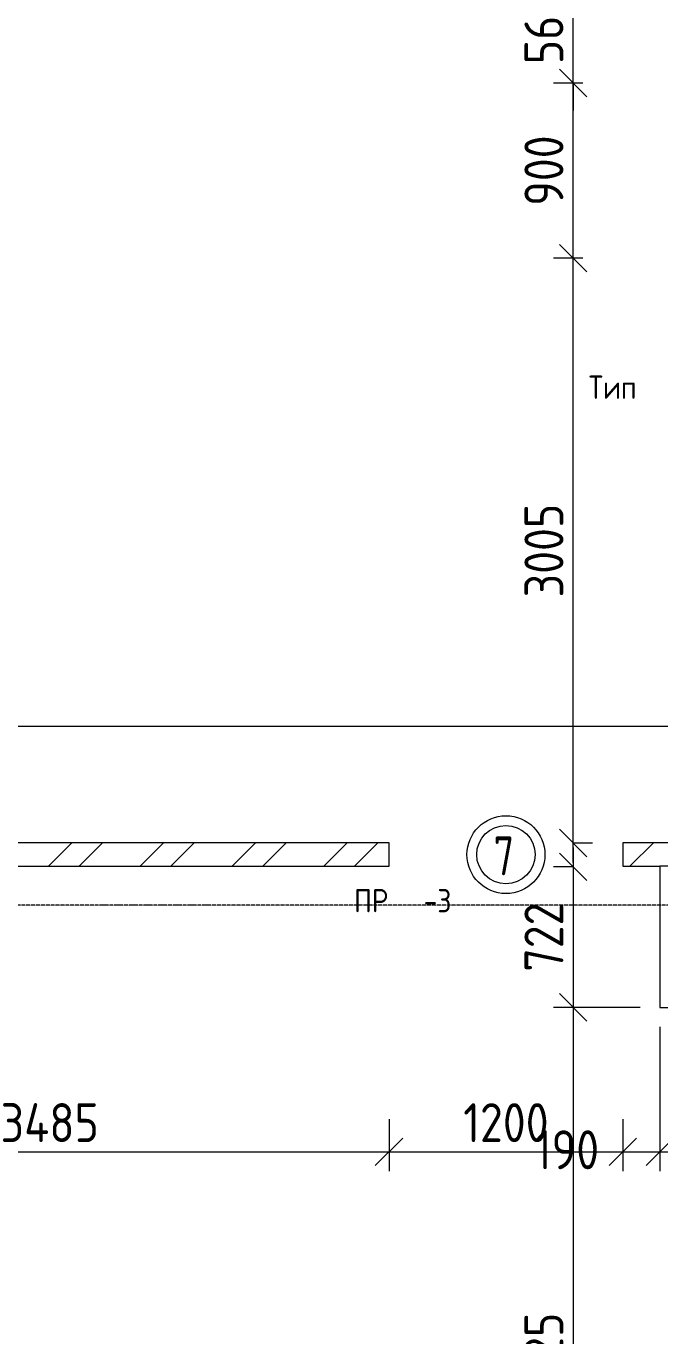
# Model space of a CAD drawing. Header units: millimetres. Extents: x -60946 to 138510, y -262288 to 24501.
# Drawn here: x 36022 to 39275, y 1192 to 7922 of the extents above; entities that cross this region are included whole.
import ezdxf

# ---------------------------------------------------------------- set-up
doc = ezdxf.new("R2010")
doc.units = ezdxf.units.MM
doc.linetypes.add('ADSK_Линия сетки', pattern=[25, 20, -2.5, 0, -2.5])
for name, color, linetype, lineweight in [('0) 1 вып перегородка', 7, 'Continuous', 60), ('Марки', 7, 'Continuous', 20), ('Марки дверей', 7, 'Continuous', 20), ('Оси', 7, 'Continuous', 9), ('Размеры', 7, 'Continuous', 9), ('Стены внутренние', 7, 'Continuous', 18), ('Стены штриховка', 7, 'Continuous', 9)]:
    doc.layers.add(name, color=color, linetype=linetype, lineweight=lineweight)
doc.styles.add('GOST Common_3', font='', dxfattribs={"width": 0.9, "height": 200})
doc.styles.add('GOST Common_9', font='', dxfattribs={"width": 0.9, "height": 120})
doc.styles.add('GOST Common_B', font='', dxfattribs={"width": 0.8, "height": 200})
doc.styles.get('GOST Common_3').set_extended_font_data('GOST Common')
doc.styles.get('GOST Common_9').set_extended_font_data('GOST Common')
doc.styles.get('GOST Common_B').set_extended_font_data('GOST Common', bold=True)
doc.dimstyles.new('ADSK_Основной_2_0_1', dxfattribs={"dimscale": 304.8, "dimtxt": 201.142999, "dimasz": 0.463911, "dimexe": 0.328084, "dimexo": 0.328084, "dimgap": 0.164042, "dimtad": 1, "dimdec": 3, "dimrnd": 0.001, "dimdsep": 46, "dimtxsty": 'GOST Common_3', "dimblk1": 'OBLIQUE', "dimblk2": 'OBLIQUE', "dimsah": 1, "dimcen": 0.09, "dimdle": 0.328084, "dimazin": 2, "dimtfac": 1, "dimtdec": 4, "dimtix": 1, "dimtmove": 1, "dimatfit": 3, "dimfxl": 1, "dimtvp": 1, "dimtolj": 1, "dimtzin": 0, "dimlwd": 20, "dimlwe": 20, "dimarcsym": 2})
doc.dimstyles.new('ADSK_Основной_2_0_2', dxfattribs={"dimscale": 304.8, "dimtxt": 201.142999, "dimasz": 0.463911, "dimexe": 0.328084, "dimexo": 0.328084, "dimgap": 0.164042, "dimtad": 1, "dimdec": 3, "dimrnd": 0.001, "dimdsep": 46, "dimtxsty": 'GOST Common_3', "dimblk1": 'OBLIQUE', "dimblk2": 'OBLIQUE', "dimsah": 1, "dimcen": 0.09, "dimdle": 0.328084, "dimazin": 2, "dimtfac": 1, "dimtdec": 4, "dimtix": 1, "dimtmove": 0, "dimatfit": 3, "dimfxl": 1, "dimtvp": 1, "dimtolj": 1, "dimtzin": 0, "dimlwd": 20, "dimlwe": 20, "dimarcsym": 2})

# ---------------------------------------------------------------- blocks, each defined once
blk = doc.blocks.new('М_двери1 - Марка экземпляра 2-3719212-Кладочный план подвала')
at = {"layer": 'Марки дверей'}
for radius in [2, 1.5]:
    blk.add_circle((0, 0), radius, dxfattribs=at)
blk = doc.blocks.new('_Oblique')
at = {"color": 0, "linetype": 'ByBlock', "lineweight": -2}
blk.add_line((-0.5, -0.5), (0.5, 0.5), dxfattribs=at)
blk = doc.blocks.new('DIMBLOCK458-Кладочный план подвала')
at = {"layer": 'Defpoints', "color": 0, "transparency": 16777216}
for p in [(34400, 2880), (37885, 2405), (37885, 2137.8)]:
    blk.add_point(p, dxfattribs=at)
at = {"layer": 'Размеры', "color": 0, "lineweight": 20, "transparency": 16777216}
for p, q in [((34400, 2780), (34400, 2037.8)), ((37885, 2305), (37885, 2037.8)), ((34300, 2137.8), (37985, 2137.8))]:
    blk.add_line(p, q, dxfattribs=at)
at = {"layer": 'Размеры', "color": 0, "lineweight": 20, "transparency": 16777216, "xscale": 141.4, "yscale": 141.4, "zscale": 141.4, "rotation": 180}
blk.add_blockref('_Oblique', (34400, 2137.8), dxfattribs=at)
at = {"layer": 'Размеры', "color": 0, "lineweight": 20, "transparency": 16777216, "xscale": 141.4, "yscale": 141.4, "zscale": 141.4}
blk.add_blockref('_Oblique', (37885, 2137.8), dxfattribs=at)
at = {"layer": 'Размеры', "color": 0, "lineweight": 9, "transparency": 16777216, "insert": (36142.5, 2287.8), "char_height": 200, "width": 625.93, "attachment_point": 5, "style": 'GOST Common_3'}
blk.add_mtext('\\A1;3485', dxfattribs=at)
blk = doc.blocks.new('DIMBLOCK459-Кладочный план подвала')
at = {"layer": 'Defpoints', "color": 0, "transparency": 16777216}
for p in [(37885, 2405), (39085, 2405), (39085, 2137.8)]:
    blk.add_point(p, dxfattribs=at)
at = {"layer": 'Размеры', "color": 0, "lineweight": 20, "transparency": 16777216}
for p, q in [((37885, 2305), (37885, 2037.8)), ((39085, 2305), (39085, 2037.8)), ((37785, 2137.8), (39185, 2137.8))]:
    blk.add_line(p, q, dxfattribs=at)
at = {"layer": 'Размеры', "color": 0, "lineweight": 20, "transparency": 16777216, "xscale": 141.4, "yscale": 141.4, "zscale": 141.4, "rotation": 180}
blk.add_blockref('_Oblique', (37885, 2137.8), dxfattribs=at)
at = {"layer": 'Размеры', "color": 0, "lineweight": 20, "transparency": 16777216, "xscale": 141.4, "yscale": 141.4, "zscale": 141.4}
blk.add_blockref('_Oblique', (39085, 2137.8), dxfattribs=at)
at = {"layer": 'Размеры', "color": 0, "lineweight": 9, "transparency": 16777216, "insert": (38485, 2287.8), "char_height": 200, "width": 560.473, "attachment_point": 5, "style": 'GOST Common_3'}
blk.add_mtext('\\A1;1200', dxfattribs=at)
blk = doc.blocks.new('DIMBLOCK460-Кладочный план подвала')
at = {"layer": 'Defpoints', "color": 0, "transparency": 16777216}
for p in [(39275, 2880), (39085, 2405), (39275, 2137.8)]:
    blk.add_point(p, dxfattribs=at)
at = {"layer": 'Размеры', "color": 0, "lineweight": 20, "transparency": 16777216}
for p, q in [((39275, 2780), (39275, 2037.8)), ((39085, 2305), (39085, 2037.8)), ((38985, 2137.8), (39375, 2137.8))]:
    blk.add_line(p, q, dxfattribs=at)
at = {"layer": 'Размеры', "color": 0, "lineweight": 20, "transparency": 16777216, "xscale": 141.4, "yscale": 141.4, "zscale": 141.4, "rotation": 180}
blk.add_blockref('_Oblique', (39085, 2137.8), dxfattribs=at)
at = {"layer": 'Размеры', "color": 0, "lineweight": 20, "transparency": 16777216, "xscale": 141.4, "yscale": 141.4, "zscale": 141.4}
blk.add_blockref('_Oblique', (39275, 2137.8), dxfattribs=at)
at = {"layer": 'Размеры', "color": 0, "lineweight": 9, "transparency": 16777216, "insert": (38633.5, 2248.2), "char_height": 200, "width": 409.104, "attachment_point": 1, "line_spacing_factor": 1.022761, "style": 'GOST Common_3'}
blk.add_mtext('\\A1;190', dxfattribs=at)
blk = doc.blocks.new('DIMBLOCK461-Кладочный план подвала')
at = {"layer": 'Defpoints', "color": 0, "transparency": 16777216}
for p in [(39275, 2880), (40050, 2880), (40050, 2137.8)]:
    blk.add_point(p, dxfattribs=at)
at = {"layer": 'Размеры', "color": 0, "lineweight": 20, "transparency": 16777216}
for p, q in [((39275, 2780), (39275, 2037.8)), ((40050, 2780), (40050, 2037.8)), ((39175, 2137.8), (40150, 2137.8))]:
    blk.add_line(p, q, dxfattribs=at)
at = {"layer": 'Размеры', "color": 0, "lineweight": 20, "transparency": 16777216, "xscale": 141.4, "yscale": 141.4, "zscale": 141.4, "rotation": 180}
blk.add_blockref('_Oblique', (39275, 2137.8), dxfattribs=at)
at = {"layer": 'Размеры', "color": 0, "lineweight": 20, "transparency": 16777216, "xscale": 141.4, "yscale": 141.4, "zscale": 141.4}
blk.add_blockref('_Oblique', (40050, 2137.8), dxfattribs=at)
at = {"layer": 'Размеры', "color": 0, "lineweight": 9, "transparency": 16777216, "insert": (39662.5, 2287.8), "char_height": 200, "width": 454.106, "attachment_point": 5, "style": 'GOST Common_3'}
blk.add_mtext('\\A1;775', dxfattribs=at)
blk = doc.blocks.new('DIMBLOCK465-Кладочный план подвала')
at = {"layer": 'Defpoints', "color": 0, "transparency": 16777216}
for p in [(38830, 6730), (38980, 6730), (38730, 3725)]:
    blk.add_point(p, dxfattribs=at)
at = {"layer": 'Размеры', "color": 0, "lineweight": 20, "transparency": 16777216}
for p, q in [((38830, 3625), (38830, 6830)), ((38880, 6730), (38730, 6730)), ((38830, 3725), (38930, 3725))]:
    blk.add_line(p, q, dxfattribs=at)
at = {"layer": 'Размеры', "color": 0, "lineweight": 20, "transparency": 16777216, "xscale": 141.4, "yscale": 141.4, "zscale": 141.4}
for p, rotation in [((38830, 6730), 90), ((38830, 3725), 270)]:
    blk.add_blockref('_Oblique', p, dxfattribs=dict(at, rotation=rotation))
at = {"layer": 'Размеры', "color": 0, "lineweight": 9, "transparency": 16777216, "insert": (38680, 5227.5), "char_height": 200, "width": 605.475, "attachment_point": 5, "rotation": 90, "style": 'GOST Common_3'}
blk.add_mtext('\\A1;3005', dxfattribs=at)
blk = doc.blocks.new('DIMBLOCK466-Кладочный план подвала')
at = {"layer": 'Defpoints', "color": 0, "transparency": 16777216}
for p in [(38830, 7630), (38980, 7630), (38980, 6730)]:
    blk.add_point(p, dxfattribs=at)
at = {"layer": 'Размеры', "color": 0, "lineweight": 20, "transparency": 16777216}
for p, q in [((38830, 6630), (38830, 7730)), ((38880, 7630), (38730, 7630)), ((38880, 6730), (38730, 6730))]:
    blk.add_line(p, q, dxfattribs=at)
at = {"layer": 'Размеры', "color": 0, "lineweight": 20, "transparency": 16777216, "xscale": 141.4, "yscale": 141.4, "zscale": 141.4}
for p, rotation in [((38830, 7630), 90), ((38830, 6730), 270)]:
    blk.add_blockref('_Oblique', p, dxfattribs=dict(at, rotation=rotation))
at = {"layer": 'Размеры', "color": 0, "lineweight": 9, "transparency": 16777216, "insert": (38680, 7180), "char_height": 200, "width": 454.106, "attachment_point": 5, "rotation": 90, "style": 'GOST Common_3'}
blk.add_mtext('\\A1;900', dxfattribs=at)
blk = doc.blocks.new('DIMBLOCK467-Кладочный план подвала')
at = {"layer": 'Defpoints', "color": 0, "transparency": 16777216}
for p in [(38830, 8190), (38980, 8190), (38980, 7630)]:
    blk.add_point(p, dxfattribs=at)
at = {"layer": 'Размеры', "color": 0, "lineweight": 20, "transparency": 16777216}
for p, q in [((38830, 8190), (38830, 8331.4)), ((38880, 8190), (38730, 8190)), ((38830, 7630), (38830, 8190)), ((38880, 7630), (38730, 7630)), ((38830, 7630), (38830, 7488.6))]:
    blk.add_line(p, q, dxfattribs=at)
at = {"layer": 'Размеры', "color": 0, "lineweight": 20, "transparency": 16777216, "xscale": 141.4, "yscale": 141.4, "zscale": 141.4}
for p, rotation in [((38830, 8190), 270), ((38830, 7630), 90)]:
    blk.add_blockref('_Oblique', p, dxfattribs=dict(at, rotation=rotation))
at = {"layer": 'Размеры', "color": 0, "lineweight": 9, "transparency": 16777216, "insert": (38680, 7910), "char_height": 200, "width": 454.106, "attachment_point": 5, "rotation": 90, "style": 'GOST Common_3'}
blk.add_mtext('\\A1;560', dxfattribs=at)
blk = doc.blocks.new('DIMBLOCK470-Кладочный план подвала')
at = {"layer": 'Defpoints', "color": 0, "transparency": 16777216}
for p in [(38930, 3602), (38830, 2880), (39275, 2880)]:
    blk.add_point(p, dxfattribs=at)
at = {"layer": 'Размеры', "color": 0, "lineweight": 20, "transparency": 16777216}
for p, q in [((38830, 3702), (38830, 2780)), ((38830, 3602), (38730, 3602)), ((39175, 2880), (38730, 2880))]:
    blk.add_line(p, q, dxfattribs=at)
at = {"layer": 'Размеры', "color": 0, "lineweight": 20, "transparency": 16777216, "xscale": 141.4, "yscale": 141.4, "zscale": 141.4}
for p, rotation in [((38830, 3602), 90), ((38830, 2880), 270)]:
    blk.add_blockref('_Oblique', p, dxfattribs=dict(at, rotation=rotation))
at = {"layer": 'Размеры', "color": 0, "lineweight": 9, "transparency": 16777216, "insert": (38680, 3241), "char_height": 200, "width": 454.106, "attachment_point": 5, "rotation": 90, "style": 'GOST Common_3'}
blk.add_mtext('\\A1;722', dxfattribs=at)
blk = doc.blocks.new('DIMBLOCK471-Кладочный план подвала')
at = {"layer": 'Defpoints', "color": 0, "transparency": 16777216}
for p in [(39275, 2880), (38830, -745), (39275, -745)]:
    blk.add_point(p, dxfattribs=at)
at = {"layer": 'Размеры', "color": 0, "lineweight": 20, "transparency": 16777216}
for p, q in [((38830, 2980), (38830, -845)), ((39175, 2880), (38730, 2880)), ((39175, -745), (38730, -745))]:
    blk.add_line(p, q, dxfattribs=at)
at = {"layer": 'Размеры', "color": 0, "lineweight": 20, "transparency": 16777216, "xscale": 141.4, "yscale": 141.4, "zscale": 141.4}
for p, rotation in [((38830, 2880), 90), ((38830, -745), 270)]:
    blk.add_blockref('_Oblique', p, dxfattribs=dict(at, rotation=rotation))
at = {"layer": 'Размеры', "color": 0, "lineweight": 9, "transparency": 16777216, "insert": (38680, 1067.5), "char_height": 200, "width": 605.475, "attachment_point": 5, "rotation": 90, "style": 'GOST Common_3'}
blk.add_mtext('\\A1;3625', dxfattribs=at)
blk = doc.blocks.new('DIMBLOCK486-Кладочный план подвала')
at = {"layer": 'Defpoints', "color": 0, "transparency": 16777216}
for p in [(28470, 4424.5), (39880, 4424.5), (39880, 4324.5)]:
    blk.add_point(p, dxfattribs=at)
at = {"layer": 'Размеры', "color": 0, "lineweight": 20, "transparency": 16777216}
for p, q in [((28370, 4324.5), (39980, 4324.5)), ((28470, 4324.5), (28470, 4224.5)), ((39880, 4324.5), (39880, 4224.5))]:
    blk.add_line(p, q, dxfattribs=at)
at = {"layer": 'Размеры', "color": 0, "lineweight": 20, "transparency": 16777216, "xscale": 141.4, "yscale": 141.4, "zscale": 141.4, "rotation": 180}
blk.add_blockref('_Oblique', (28470, 4324.5), dxfattribs=at)
at = {"layer": 'Размеры', "color": 0, "lineweight": 20, "transparency": 16777216, "xscale": 141.4, "yscale": 141.4, "zscale": 141.4}
blk.add_blockref('_Oblique', (39880, 4324.5), dxfattribs=at)
at = {"layer": 'Размеры', "color": 0, "lineweight": 9, "transparency": 16777216, "insert": (34175, 4474.5), "char_height": 200, "width": 642.294, "attachment_point": 5, "style": 'GOST Common_3'}
blk.add_mtext('\\A1;11410', dxfattribs=at)

msp = doc.modelspace()

# ---------------------------------------------------------------- hatches: boundary and pattern name
at = {"layer": 'Стены внутренние', "lineweight": 9}
h = msp.add_hatch(dxfattribs=at)
h.set_pattern_fill('FP_2', color=256, style=0, pattern_type=2)
h.set_pattern_definition([(45, (0, 0), (-235.7317, 235.7317), []), (45, (157.15, 0), (-235.7317, 235.7317), [])])
h.paths.add_polyline_path([(41913.8613, 3604.969), (42000, 3604.969), (42000, 3724.969), (41100, 3724.969), (41100, 3604.969)])
h.paths.add_polyline_path([(39195.932, 3604.969), (39550, 3604.969), (39550, 3654.969), (40050, 3654.969), (40050, 3604.969), (40200, 3604.969), (40200, 3724.969), (39085, 3724.969), (39085, 3604.969)])
h.paths.add_polyline_path([(37885, 3604.969), (37885, 3724.969), (30495, 3724.969), (30495, 3604.969), (33550, 3604.969), (33550, 3654.969), (34050, 3654.969), (34050, 3604.969), (36478.0028, 3604.969)])
h.paths.add_polyline_path([(29295, 3604.969), (29295, 3724.969), (25015, 3724.969), (25015, 3604.969), (28325, 3604.969)])
h.paths.add_polyline_path([(23815, 3604.969), (23815, 3724.969), (21040, 3724.969), (21040, 3604.969), (21550, 3604.969), (21550, 3654.969), (22050, 3654.969), (22050, 3604.969), (22888.3565, 3604.969)])
h.paths.add_polyline_path([(19990, 3604.969), (19990, 3724.969), (18420, 3724.969), (18420, 3604.969)])
h.paths.add_polyline_path([(17370, 3604.969), (17370, 3724.969), (14460, 3724.969), (14460, 3604.969), (14550, 3604.969), (14550, 3654.969), (15050, 3654.969), (15050, 3604.969), (15550, 3604.969), (15550, 3654.969), (16050, 3654.969), (16050, 3604.969), (16325, 3604.969)])
h.paths.add_polyline_path([(13375, 3604.969), (13410, 3604.969), (13410, 3724.969), (12600, 3724.969), (12600, 3604.969), (13350, 3604.969)])

# ---------------------------------------------------------------- linework, layer by layer
at = {"layer": 'Оси', "linetype": 'ADSK_Линия сетки', "lineweight": 5}
msp.add_line((62221.372, 3404.969), (-25240.0967, 3404.969), dxfattribs=at)
at = {"layer": 'Стены внутренние', "lineweight": 5}
for p, q in [((37885, 3724.969), (30495, 3724.969)), ((37885, 3604.969), (37885, 3724.969)), ((39880, 3724.969), (39085, 3724.969)), ((39085, 3724.969), (39085, 3604.969)), ((34400, 3604.969), (37885, 3604.969)), ((39085, 3604.969), (39275, 3604.969)), ((39275, 3604.969), (39275, 2879.969)), ((39275, 2879.969), (40050, 2879.969))]:
    msp.add_line(p, q, dxfattribs=at)
at = {"layer": 'Стены штриховка', "lineweight": 9}
msp.add_line((39350, 3604.969), (39275, 3604.969), dxfattribs=at)

# ---------------------------------------------------------------- block references
at = {"layer": 'Марки дверей', "xscale": 99.99999999999993, "yscale": 99.99999999999993, "zscale": 99.99999999999993}
msp.add_blockref('М_двери1 - Марка экземпляра 2-3719212-Кладочный план подвала', (38485, 3664.969), dxfattribs=at)

# ---------------------------------------------------------------- texts
at = {"layer": '0) 1 вып перегородка', "color": 116, "lineweight": 9, "true_color": 0x008040, "insert": (38910.1332, 6126.7963), "char_height": 120, "width": 673.4175, "attachment_point": 1, "style": 'GOST Common_9'}
msp.add_mtext('Тип', dxfattribs=at)
at = {"layer": 'Марки', "lineweight": 9, "char_height": 120, "attachment_point": 1, "style": 'GOST Common_9'}
for s, insert, width in [('ПР', (37705.3852, 3488.3091), 432.91125), ('-3', (38062.5727, 3488.3091), 389.620125)]:
    msp.add_mtext(s, dxfattribs=dict(at, insert=insert, width=width))
at = {"layer": 'Марки дверей', "lineweight": 5, "insert": (38420.9426, 3758.6279), "char_height": 200, "width": 147.5105, "attachment_point": 1, "style": 'GOST Common_B'}
msp.add_mtext('\\fGOST Common|b1|i0|c204|p34|;\\W.8;7', dxfattribs=at)

# ---------------------------------------------------------------- dimensions: what is measured, and where the dimension line sits
at = {"layer": 'Размеры', "lineweight": 9}
for base, p1, p2, override, picture, middle in [((38829.9878, 8189.969), (38980, 7629.969), (38980, 8189.969), {"dimpost": '<>', "dimfxl": 560}, 'DIMBLOCK467-Кладочный план подвала', (38679.9878, 7909.969)), ((38829.9878, 7629.969), (38980, 6729.969), (38980, 7629.969), {"dimpost": '<>', "dimfxl": 900}, 'DIMBLOCK466-Кладочный план подвала', (38679.9878, 7179.969)), ((38829.9878, 6729.969), (38730.0029, 3724.969), (38980, 6729.969), {"dimpost": '<>', "dimfxl": 3015.381162}, 'DIMBLOCK465-Кладочный план подвала', (38679.9878, 5227.469)), ((38829.9878, 2879.969), (38929.9727, 3601.969), (39275, 2879.969), {"dimpost": '<>', "dimfxl": 800.204873}, 'DIMBLOCK470-Кладочный план подвала', (38679.9878, 3240.969)), ((38829.9878, -745.031), (39275, 2879.969), (39275, -745.031), {"dimpost": '<>', "dimfxl": 3625}, 'DIMBLOCK471-Кладочный план подвала', (38679.9878, 1067.469))]:
    dim = msp.add_linear_dim(base=base, p1=p1, p2=p2, angle=90, dimstyle='ADSK_Основной_2_0_2', override=override, dxfattribs=at)
    dim.commit()
    dim.dimension.update_dxf_attribs({"geometry": picture, "text_midpoint": middle})
for base, p1, p2, override, picture, middle in [((39880, 4324.5436), (28470, 4424.5285), (39880, 4424.5285), {"dimpost": '<>', "dimfxl": 11410}, 'DIMBLOCK486-Кладочный план подвала', (34175, 4474.5436)), ((37885, 2137.8165), (34400, 2879.969), (37885, 2404.969), {"dimpost": '<>', "dimfxl": 3517.221915}, 'DIMBLOCK458-Кладочный план подвала', (36142.5, 2287.8165)), ((40050, 2137.8165), (39275, 2879.969), (40050, 2879.969), {"dimpost": '<>', "dimfxl": 775}, 'DIMBLOCK461-Кладочный план подвала', (39662.5, 2287.8165)), ((39085, 2137.8165), (37885, 2404.969), (39085, 2404.969), {"dimpost": '<>', "dimfxl": 1200}, 'DIMBLOCK459-Кладочный план подвала', (38485, 2287.8165))]:
    dim = msp.add_linear_dim(base=base, p1=p1, p2=p2, dimstyle='ADSK_Основной_2_0_2', override=override, dxfattribs=at)
    dim.commit()
    dim.dimension.update_dxf_attribs({"geometry": picture, "text_midpoint": middle})
dim = msp.add_linear_dim(base=(39275, 2137.8165), p1=(39085, 2404.969), p2=(39275, 2879.969), dimstyle='ADSK_Основной_2_0_1', override={"dimpost": '<>', "dimfxl": 511.590657}, dxfattribs=at)
dim.commit()
dim.dimension.update_dxf_attribs({"geometry": 'DIMBLOCK460-Кладочный план подвала', "text_midpoint": (38838.0446, 1931.5718), "dimtype": 160})

doc.saveas('drawing.dxf')
